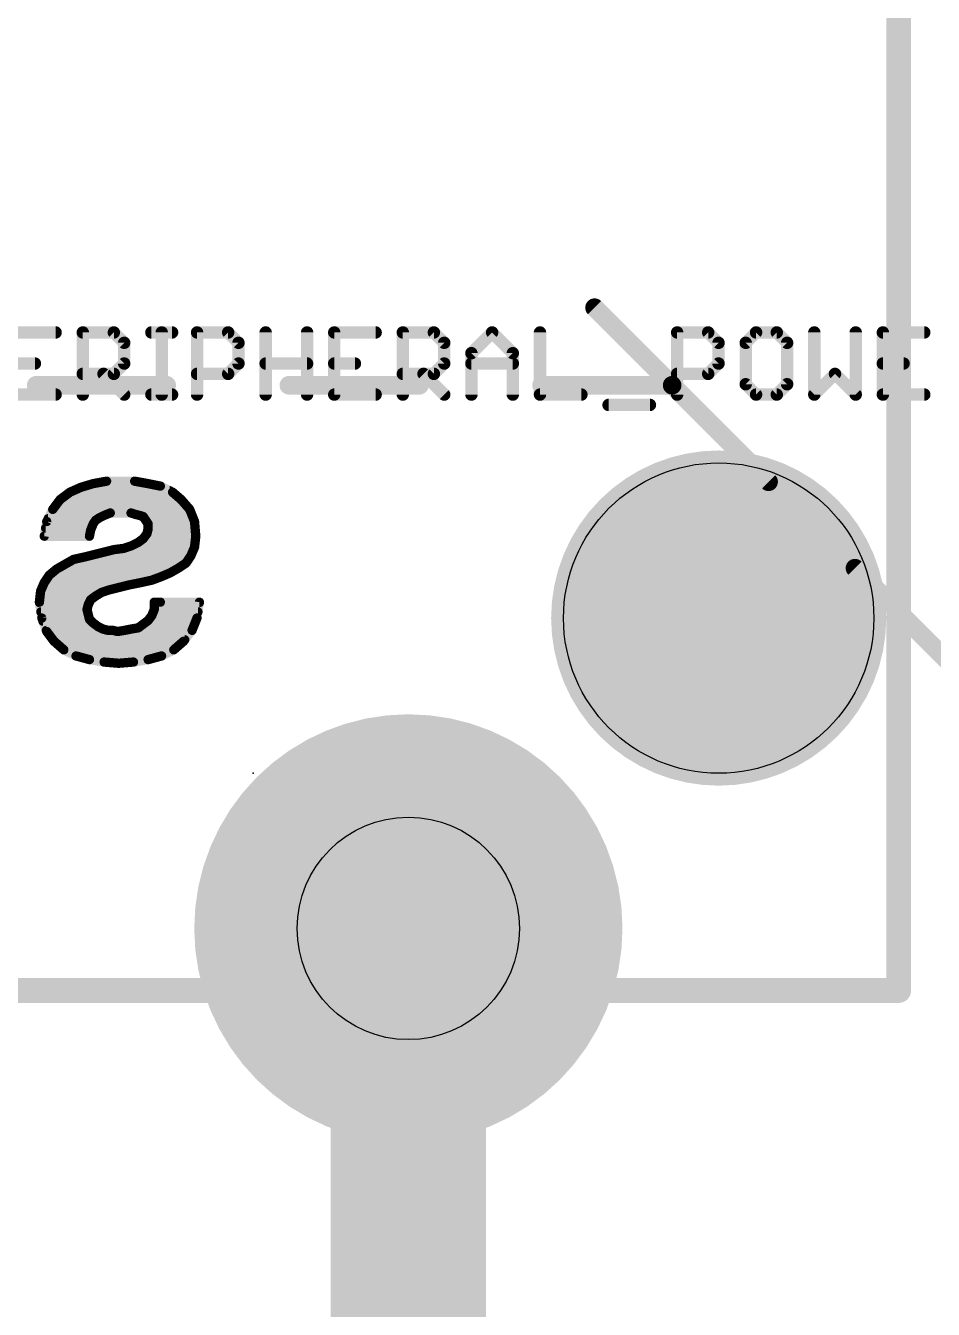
# Model space of a CAD drawing. Extents: x -38 to 69, y -24 to 44.
# Drawn here: x 21.63 to 29.06, y 17.46 to 27.96 of the extents above; entities that cross this region are included whole.
import ezdxf

# ---------------------------------------------------------------- set-up
doc = ezdxf.new("R2010")
doc.units = 0
for name, color, linetype in [('1', 12, 'CONTINUOUS'), ('16', 132, 'CONTINUOUS'), ('17', 110, 'CONTINUOUS'), ('20', 53, 'CONTINUOUS'), ('21', 41, 'CONTINUOUS'), ('22', 40, 'CONTINUOUS'), ('24', 53, 'CONTINUOUS'), ('27', 253, 'CONTINUOUS'), ('29', 253, 'CONTINUOUS'), ('30', 253, 'CONTINUOUS'), ('44', 253, 'CONTINUOUS'), ('51', 53, 'CONTINUOUS')]:
    doc.layers.add(name, color=color, linetype=linetype)

# ---------------------------------------------------------------- blocks, each defined once
blk = doc.blocks.new('ROUNDP')
at = {"const_width": 0.5}
blk.add_lwpolyline([(0, -0.25, 1), (0, 0.25, 1), (0, -0.25)], format="xyb", dxfattribs=at)

msp = doc.modelspace()

# ---------------------------------------------------------------- linework, layer by layer
at = {"layer": '1', "const_width": 1.27}
msp.add_lwpolyline([(24.765, 20.574), (24.765, 11.764)], dxfattribs=at)
at = {"layer": '1', "const_width": 0.635}
msp.add_lwpolyline([(25.0825, 20.574, 1), (24.4475, 20.574)], format="xyb", dxfattribs=at)
at = {"layer": '16', "const_width": 1.27}
msp.add_lwpolyline([(24.765, 20.574), (24.765, 11.811)], dxfattribs=at)
at = {"layer": '16', "const_width": 0.635}
msp.add_lwpolyline([(25.0825, 20.574, 1), (24.4475, 20.574)], format="xyb", dxfattribs=at)
at = {"layer": '20'}
msp.add_circle((27.305, 23.114), 1.27, dxfattribs=at)
at = {"layer": '21'}
for points, const_width in [([(28.7782, 33.274), (28.7782, 20.066)], 0.2032), ([(26.289, 25.654), (26.924, 25.019)], 0.1524), ([(22.787, 25.019), (21.7185, 25.019)], 0.1524), ([(24.8555, 25.019), (23.787, 25.019)], 0.1524), ([(26.924, 25.019), (25.8555, 25.019)], 0.1524), ([(27.7134, 24.2296), (26.924, 25.019)], 0.1524), ([(29.21, 22.733), (28.4206, 23.5224)], 0.1524), ([(20.955, 20.066), (23.495, 20.066)], 0.2032), ([(28.7782, 20.066), (26.035, 20.066)], 0.2032)]:
    msp.add_lwpolyline(points, dxfattribs=dict(at, const_width=const_width))
for points, const_width in [([(26.3159, 25.6809, 1), (26.2621, 25.6271)], 0.0762), ([(21.7185, 25.0571, 1), (21.7185, 24.9809)], 0.0762), ([(22.787, 24.9809, 1), (22.787, 25.0571)], 0.0762), ([(23.787, 25.0571, 1), (23.787, 24.9809)], 0.0762), ([(24.8555, 24.9809, 1), (24.8555, 25.0571)], 0.0762), ([(25.8555, 25.0571, 1), (25.8555, 24.9809)], 0.0762), ([(26.9509, 25.0459, 1), (26.8971, 24.9921)], 0.0762), ([(26.8971, 24.9921, 1), (26.9509, 25.0459)], 0.0762), ([(26.924, 24.9809, 1), (26.924, 25.0571)], 0.0762), ([(27.6865, 24.2026, 1), (27.7404, 24.2565)], 0.0762), ([(28.4475, 23.5494, 1), (28.3936, 23.4955)], 0.0762), ([(23.495, 20.0152, 1), (23.495, 20.1168)], 0.1016), ([(26.035, 20.1168, 1), (26.035, 20.0152)], 0.1016), ([(28.7274, 20.066, 1), (28.829, 20.066)], 0.1016), ([(28.7782, 20.0152, 1), (28.7782, 20.1168)], 0.1016)]:
    msp.add_lwpolyline(points, format="xyb", dxfattribs=dict(at, const_width=const_width))
at = {"layer": '22', "const_width": 0.0762}
for points in [[(22.295, 24.234), (22.185, 24.214)], [(22.2818, 24.2316), (22.5382, 24.2316)], [(22.525, 24.234), (22.295, 24.234)], [(22.635, 24.214), (22.525, 24.234)], [(21.995, 24.144), (21.915, 24.084)], [(22.085, 24.184), (21.995, 24.144)], [(22.0206, 24.1554), (22.8122, 24.1554)], [(22.185, 24.214), (22.085, 24.184)], [(22.735, 24.194), (22.635, 24.214)], [(22.835, 24.144), (22.735, 24.194)], [(22.905, 24.084), (22.835, 24.144)], [(21.915, 24.084), (21.855, 24.004)], [(21.9114, 24.0792), (22.9092, 24.0792)], [(22.975, 24.004), (22.905, 24.084)], [(21.855, 24.004), (21.805, 23.904)], [(21.8164, 23.9268), (22.2242, 23.9268)], [(21.8545, 24.003), (22.9754, 24.003)], [(22.185, 23.884), (22.205, 23.914)], [(22.205, 23.914), (22.235, 23.934)], [(22.235, 23.934), (22.275, 23.954)], [(22.275, 23.954), (22.325, 23.974)], [(22.325, 23.974), (22.495, 23.974)], [(22.495, 23.974), (22.525, 23.964)], [(22.525, 23.964), (22.565, 23.954)], [(22.565, 23.954), (22.595, 23.944)], [(22.595, 23.944), (22.615, 23.914)], [(22.6065, 23.9268), (23.0059, 23.9268)], [(22.615, 23.914), (22.635, 23.884)], [(23.015, 23.904), (22.975, 24.004)], [(21.805, 23.904), (21.785, 23.784)], [(21.7961, 23.8506), (22.1716, 23.8506)], [(22.155, 23.784), (22.165, 23.834)], [(22.165, 23.834), (22.185, 23.884)], [(22.635, 23.844), (22.625, 23.804)], [(22.635, 23.884), (22.635, 23.844)], [(22.635, 23.8506), (23.0195, 23.8506)], [(23.025, 23.784), (23.015, 23.904)], [(21.785, 23.784), (22.155, 23.784)], [(22.495, 23.704), (22.435, 23.684)], [(22.555, 23.734), (22.495, 23.704)], [(22.595, 23.764), (22.555, 23.734)], [(22.625, 23.804), (22.595, 23.764)], [(22.6028, 23.7744), (23.0239, 23.7744)], [(23.015, 23.694), (23.025, 23.784)], [(22.115, 23.614), (22.025, 23.594)], [(22.195, 23.634), (22.115, 23.614)], [(22.147, 23.622), (22.9837, 23.622)], [(22.275, 23.654), (22.195, 23.634)], [(22.355, 23.674), (22.275, 23.654)], [(22.435, 23.684), (22.355, 23.674)], [(22.4776, 23.6982), (23.0155, 23.6982)], [(22.945, 23.564), (22.985, 23.624)], [(22.985, 23.624), (23.015, 23.694)], [(21.885, 23.514), (21.825, 23.464)], [(21.955, 23.554), (21.885, 23.514)], [(21.9407, 23.5458), (22.9177, 23.5458)], [(22.025, 23.594), (21.955, 23.554)], [(22.815, 23.484), (22.885, 23.524)], [(22.885, 23.524), (22.945, 23.564)], [(21.785, 23.404), (21.755, 23.334)], [(21.7805, 23.3934), (22.522, 23.3934)], [(21.825, 23.464), (21.785, 23.404)], [(21.8317, 23.4696), (22.7814, 23.4696)], [(22.475, 23.384), (22.575, 23.404)], [(22.575, 23.404), (22.665, 23.424)], [(22.665, 23.424), (22.745, 23.454)], [(22.745, 23.454), (22.815, 23.484)], [(21.755, 23.334), (21.745, 23.244)], [(21.7531, 23.3172), (22.2437, 23.3172)], [(22.165, 23.264), (22.205, 23.294)], [(22.205, 23.294), (22.255, 23.324)], [(22.255, 23.324), (22.315, 23.344)], [(22.315, 23.344), (22.395, 23.364)], [(22.395, 23.364), (22.475, 23.384)], [(21.745, 23.244), (21.765, 23.114)], [(21.7455, 23.241), (22.1535, 23.241)], [(22.135, 23.184), (22.145, 23.224)], [(22.145, 23.144), (22.135, 23.184)], [(22.145, 23.224), (22.165, 23.264)], [(22.685, 23.184), (22.665, 23.134)], [(22.685, 23.244), (22.685, 23.184)], [(22.735, 23.244), (22.685, 23.244)], [(22.685, 23.241), (23.0545, 23.241)], [(23.055, 23.244), (22.735, 23.244)], [(23.035, 23.114), (23.055, 23.244)], [(21.7572, 23.1648), (22.1398, 23.1648)], [(21.765, 23.114), (21.805, 23.004)], [(21.7742, 23.0886), (22.1704, 23.0886)], [(22.155, 23.104), (22.145, 23.144)], [(22.185, 23.074), (22.155, 23.104)], [(22.225, 23.044), (22.185, 23.074)], [(22.635, 23.094), (22.595, 23.064)], [(22.6278, 23.0886), (23.0248, 23.0886)], [(22.665, 23.134), (22.635, 23.094)], [(22.6773, 23.1648), (23.0428, 23.1648)], [(22.995, 23.014), (23.035, 23.114)], [(21.8019, 23.0124), (22.3514, 23.0124)], [(21.805, 23.004), (21.865, 22.924)], [(22.265, 23.024), (22.225, 23.044)], [(22.305, 23.014), (22.265, 23.024)], [(22.345, 23.014), (22.305, 23.014)], [(22.385, 23.004), (22.345, 23.014)], [(22.445, 23.014), (22.385, 23.004)], [(22.4354, 23.0124), (22.9938, 23.0124)], [(22.495, 23.024), (22.445, 23.014)], [(22.555, 23.034), (22.495, 23.024)], [(22.595, 23.064), (22.555, 23.034)], [(22.925, 22.924), (22.995, 23.014)], [(21.8559, 22.9362), (22.9345, 22.9362)], [(21.865, 22.924), (21.945, 22.854)], [(22.845, 22.854), (22.925, 22.924)], [(21.9381, 22.86), (22.8519, 22.86)], [(21.945, 22.854), (22.045, 22.804)], [(22.045, 22.804), (22.155, 22.774)], [(22.1191, 22.7838), (22.6709, 22.7838)], [(22.155, 22.774), (22.275, 22.754)], [(22.515, 22.754), (22.635, 22.774)], [(22.635, 22.774), (22.745, 22.804)], [(22.745, 22.804), (22.845, 22.854)], [(22.275, 22.754), (22.395, 22.744)], [(22.395, 22.744), (22.515, 22.754)]]:
    msp.add_lwpolyline(points, dxfattribs=at)
at = {"layer": '22', "const_width": 0.0381}
for points in [[(22.2818, 24.2507, 1), (22.2818, 24.2126)], [(22.295, 24.2531, 1), (22.295, 24.215)], [(22.2984, 24.2153, 1), (22.2916, 24.2527)], [(22.5284, 24.2527, 1), (22.5216, 24.2153)], [(22.525, 24.215, 1), (22.525, 24.2531)], [(22.5382, 24.2126, 1), (22.5382, 24.2507)], [(21.9873, 24.1614, 1), (22.0027, 24.1266)], [(22.0064, 24.1288, 1), (21.9836, 24.1592)], [(22.0206, 24.1745, 1), (22.0206, 24.1364)], [(22.0795, 24.2022, 1), (22.0905, 24.1658)], [(22.0927, 24.1666, 1), (22.0773, 24.2014)], [(22.1816, 24.2327, 1), (22.1884, 24.1953)], [(22.1905, 24.1958, 1), (22.1795, 24.2322)], [(22.6387, 24.2327, 1), (22.6313, 24.1953)], [(22.6316, 24.1953, 1), (22.6384, 24.2327)], [(22.7435, 24.211, 1), (22.7265, 24.177)], [(22.7313, 24.1753, 1), (22.7387, 24.2127)], [(22.8122, 24.1364, 1), (22.8122, 24.1745)], [(22.8474, 24.1585, 1), (22.8226, 24.1295)], [(22.8265, 24.127, 1), (22.8435, 24.161)], [(21.9114, 24.0983, 1), (21.9114, 24.0602)], [(21.9036, 24.0992, 1), (21.9264, 24.0688)], [(21.9302, 24.0726, 1), (21.8998, 24.0954)], [(22.9193, 24.0965, 1), (22.8907, 24.0715)], [(22.8926, 24.0695, 1), (22.9174, 24.0985)], [(22.9092, 24.0602, 1), (22.9092, 24.0983)], [(21.8164, 23.9459, 1), (21.8164, 23.9078)], [(21.8545, 24.0221, 1), (21.8545, 23.984)], [(21.8398, 24.0154, 1), (21.8702, 23.9926)], [(21.872, 23.9955, 1), (21.838, 24.0125)], [(22.2209, 23.9034, 1), (22.1891, 23.9246)], [(22.2265, 23.951, 1), (22.2435, 23.917)], [(22.2242, 23.9078, 1), (22.2242, 23.9459)], [(22.2456, 23.9181, 1), (22.2244, 23.9499)], [(22.2679, 23.9717, 1), (22.2821, 23.9363)], [(22.2835, 23.937, 1), (22.2665, 23.971)], [(22.325, 23.9931, 1), (22.325, 23.955)], [(22.3321, 23.9563, 1), (22.3179, 23.9917)], [(22.501, 23.9921, 1), (22.489, 23.9559)], [(22.495, 23.955, 1), (22.495, 23.9931)], [(22.5296, 23.9825, 1), (22.5204, 23.9455)], [(22.519, 23.9459, 1), (22.531, 23.9821)], [(22.571, 23.9721, 1), (22.559, 23.9359)], [(22.5604, 23.9355, 1), (22.5696, 23.9725)], [(22.6109, 23.9546, 1), (22.5791, 23.9334)], [(22.6065, 23.9459, 1), (22.6065, 23.9078)], [(22.589, 23.9259, 1), (22.601, 23.9621)], [(22.6309, 23.9246, 1), (22.5991, 23.9034)], [(22.9927, 24.0111, 1), (22.9573, 23.9969)], [(22.9607, 23.9915, 1), (22.9893, 24.0165)], [(22.9754, 23.984, 1), (22.9754, 24.0221)], [(23.0059, 23.9078, 1), (23.0059, 23.9459)], [(21.7961, 23.8697, 1), (21.7961, 23.8316)], [(21.788, 23.9125, 1), (21.822, 23.8955)], [(21.8238, 23.9009, 1), (21.7862, 23.9071)], [(22.1473, 23.8411, 1), (22.1827, 23.8269)], [(22.1837, 23.8303, 1), (22.1463, 23.8377)], [(22.1691, 23.8946, 1), (22.2009, 23.8734)], [(22.2027, 23.8769, 1), (22.1673, 23.8911)], [(22.1716, 23.8316, 1), (22.1716, 23.8697)], [(22.1944, 23.9299, 1), (22.2156, 23.8981)], [(22.5991, 23.9034, 1), (22.6309, 23.9246)], [(22.6541, 23.884, 1), (22.616, 23.884)], [(22.635, 23.8697, 1), (22.635, 23.8316)], [(22.616, 23.844, 1), (22.6541, 23.844)], [(22.6535, 23.8394, 1), (22.6165, 23.8486)], [(22.6191, 23.8734, 1), (22.6509, 23.8946)], [(23.034, 23.9056, 1), (22.996, 23.9024)], [(22.9973, 23.8969, 1), (23.0327, 23.9111)], [(23.0195, 23.8316, 1), (23.0195, 23.8697)], [(21.785, 23.8031, 1), (21.785, 23.765)], [(21.7662, 23.7871, 1), (21.8038, 23.7809)], [(22.1363, 23.7877, 1), (22.1737, 23.7803)], [(22.155, 23.765, 1), (22.155, 23.8031)], [(22.501, 23.6859, 1), (22.489, 23.7221)], [(22.5436, 23.7492, 1), (22.5664, 23.7188)], [(22.5635, 23.717, 1), (22.5465, 23.751)], [(22.5798, 23.7754, 1), (22.6102, 23.7526)], [(22.6064, 23.7488, 1), (22.5836, 23.7792)], [(22.6028, 23.7934, 1), (22.6028, 23.7553)], [(22.6065, 23.8086, 1), (22.6435, 23.7994)], [(22.6402, 23.7926, 1), (22.6098, 23.8154)], [(23.0439, 23.7819, 1), (23.0061, 23.7861)], [(23.006, 23.7824, 1), (23.044, 23.7856)], [(23.0239, 23.7553, 1), (23.0239, 23.7934)], [(22.1104, 23.6325, 1), (22.1196, 23.5955)], [(22.1191, 23.5954, 1), (22.1109, 23.6326)], [(22.147, 23.641, 1), (22.147, 23.6029)], [(22.1904, 23.6525, 1), (22.1996, 23.6155)], [(22.1996, 23.6155, 1), (22.1904, 23.6525)], [(22.2704, 23.6725, 1), (22.2796, 23.6355)], [(22.2796, 23.6355, 1), (22.2704, 23.6725)], [(22.3526, 23.6929, 1), (22.3574, 23.6551)], [(22.3596, 23.6555, 1), (22.3504, 23.6925)], [(22.429, 23.7021, 1), (22.441, 23.6659)], [(22.4374, 23.6651, 1), (22.4326, 23.7029)], [(22.4776, 23.7172, 1), (22.4776, 23.6791)], [(22.4865, 23.721, 1), (22.5035, 23.687)], [(22.9675, 23.6315, 1), (23.0025, 23.6165)], [(23.0009, 23.6134, 1), (22.9691, 23.6346)], [(22.9837, 23.6029, 1), (22.9837, 23.641)], [(22.9961, 23.6961, 1), (23.0339, 23.6919)], [(23.0325, 23.6865, 1), (22.9975, 23.7015)], [(23.0155, 23.6791, 1), (23.0155, 23.7172)], [(21.8755, 23.5305, 1), (21.8945, 23.4975)], [(21.8972, 23.4994, 1), (21.8728, 23.5286)], [(21.9407, 23.5648, 1), (21.9407, 23.5267)], [(21.9455, 23.5705, 1), (21.9645, 23.5375)], [(21.9645, 23.5375, 1), (21.9455, 23.5705)], [(22.0209, 23.6126, 1), (22.0291, 23.5754)], [(22.0345, 23.5775, 1), (22.0155, 23.6105)], [(22.8744, 23.5399, 1), (22.8956, 23.5081)], [(22.8945, 23.5075, 1), (22.8755, 23.5405)], [(22.9177, 23.5267, 1), (22.9177, 23.5648)], [(22.9291, 23.5746, 1), (22.9609, 23.5534)], [(22.9556, 23.5481, 1), (22.9344, 23.5799)], [(21.7805, 23.4124, 1), (21.7805, 23.3743)], [(21.7691, 23.4146, 1), (21.8009, 23.3934)], [(21.8025, 23.3965, 1), (21.7675, 23.4115)], [(21.8128, 23.4786, 1), (21.8372, 23.4494)], [(21.8409, 23.4534, 1), (21.8091, 23.4746)], [(21.8317, 23.4886, 1), (21.8317, 23.4505)], [(22.522, 23.3743, 1), (22.522, 23.4124)], [(22.5709, 23.4226, 1), (22.5791, 23.3854)], [(22.5787, 23.3853, 1), (22.5713, 23.4227)], [(22.6583, 23.4418, 1), (22.6717, 23.4062)], [(22.6691, 23.4054, 1), (22.6609, 23.4426)], [(22.7375, 23.4715, 1), (22.7525, 23.4365)], [(22.7517, 23.4362, 1), (22.7383, 23.4718)], [(22.7814, 23.4505, 1), (22.7814, 23.4886)], [(22.8055, 23.5005, 1), (22.8245, 23.4675)], [(22.8225, 23.4665, 1), (22.8075, 23.5015)], [(21.7531, 23.3362, 1), (21.7531, 23.2981)], [(21.7375, 23.3415, 1), (21.7725, 23.3265)], [(21.7739, 23.3319, 1), (21.7361, 23.3361)], [(22.1952, 23.3103, 1), (22.2148, 23.2777)], [(22.2164, 23.2788, 1), (22.1936, 23.3092)], [(22.249, 23.3421, 1), (22.261, 23.3059)], [(22.2437, 23.2981, 1), (22.2437, 23.3362)], [(22.2648, 23.3077, 1), (22.2452, 23.3403)], [(22.3104, 23.3625, 1), (22.3196, 23.3255)], [(22.321, 23.3259, 1), (22.309, 23.3621)], [(22.3904, 23.3825, 1), (22.3996, 23.3455)], [(22.3996, 23.3455, 1), (22.3904, 23.3825)], [(22.4713, 23.4027, 1), (22.4787, 23.3653)], [(22.4796, 23.3655, 1), (22.4704, 23.4025)], [(21.7638, 23.2469, 1), (21.7262, 23.2411)], [(21.7261, 23.2461, 1), (21.7639, 23.2419)], [(21.7455, 23.26, 1), (21.7455, 23.2219)], [(22.1535, 23.1886, 1), (22.1165, 23.1794)], [(22.128, 23.2325, 1), (22.162, 23.2155)], [(22.1635, 23.2194, 1), (22.1265, 23.2286)], [(22.1536, 23.2792, 1), (22.1764, 23.2488)], [(22.182, 23.2555, 1), (22.148, 23.2725)], [(22.1535, 23.2219, 1), (22.1535, 23.26)], [(22.685, 23.263, 1), (22.685, 23.2249)], [(22.685, 23.26, 1), (22.685, 23.2219)], [(22.7041, 23.244, 1), (22.666, 23.244)], [(22.7027, 23.1769, 1), (22.6673, 23.1911)], [(22.735, 23.263, 1), (22.735, 23.2249)], [(22.735, 23.2249, 1), (22.735, 23.263)], [(23.0738, 23.2411, 1), (23.0362, 23.2469)], [(23.0545, 23.2219, 1), (23.0545, 23.26)], [(23.055, 23.2249, 1), (23.055, 23.263)], [(21.7572, 23.1838, 1), (21.7572, 23.1457)], [(21.7829, 23.1205, 1), (21.7471, 23.1075)], [(21.7462, 23.1111, 1), (21.7838, 23.1169)], [(21.7742, 23.1076, 1), (21.7742, 23.0695)], [(22.1165, 23.1886, 1), (22.1535, 23.1794)], [(22.1635, 23.1486, 1), (22.1265, 23.1394)], [(22.1265, 23.1394, 1), (22.1635, 23.1486)], [(22.1685, 23.1175, 1), (22.1415, 23.0905)], [(22.1365, 23.0994, 1), (22.1735, 23.1086)], [(22.1398, 23.1457, 1), (22.1398, 23.1838)], [(22.1964, 23.0892, 1), (22.1736, 23.0588)], [(22.1704, 23.0695, 1), (22.1704, 23.1076)], [(22.6278, 23.1076, 1), (22.6278, 23.0695)], [(22.6198, 23.1054, 1), (22.6502, 23.0826)], [(22.6464, 23.0788, 1), (22.6236, 23.1092)], [(22.6473, 23.1411, 1), (22.6827, 23.1269)], [(22.6802, 23.1226, 1), (22.6498, 23.1454)], [(22.6773, 23.1838, 1), (22.6773, 23.1457)], [(22.666, 23.184, 1), (22.7041, 23.184)], [(23.0162, 23.1169, 1), (23.0538, 23.1111)], [(23.0527, 23.1069, 1), (23.0173, 23.1211)], [(23.0248, 23.0695, 1), (23.0248, 23.1076)], [(23.0428, 23.1457, 1), (23.0428, 23.1838)], [(21.8019, 23.0314, 1), (21.8019, 22.9933)], [(21.8202, 23.0154, 1), (21.7898, 22.9926)], [(21.7871, 22.9975, 1), (21.8229, 23.0105)], [(22.1715, 23.0605, 1), (22.1985, 23.0875)], [(22.2335, 23.061, 1), (22.2165, 23.027)], [(22.2136, 23.0288, 1), (22.2364, 23.0592)], [(22.2696, 23.0425, 1), (22.2604, 23.0055)], [(22.2565, 23.007, 1), (22.2735, 23.041)], [(22.305, 23.033, 1), (22.305, 22.9949)], [(22.3004, 22.9955, 1), (22.3096, 23.0325)], [(22.3496, 23.0325, 1), (22.3404, 22.9955)], [(22.345, 22.9949, 1), (22.345, 23.033)], [(22.3514, 22.9933, 1), (22.3514, 23.0314)], [(22.3819, 23.0228, 1), (22.3881, 22.9852)], [(22.3804, 22.9855, 1), (22.3896, 23.0225)], [(22.4354, 23.0314, 1), (22.4354, 22.9933)], [(22.4413, 23.0327, 1), (22.4487, 22.9953)], [(22.4481, 22.9952, 1), (22.4419, 23.0328)], [(22.4919, 23.0428, 1), (22.4981, 23.0052)], [(22.4987, 23.0053, 1), (22.4913, 23.0427)], [(22.5436, 23.0492, 1), (22.5664, 23.0188)], [(22.5581, 23.0152, 1), (22.5519, 23.0528)], [(22.5836, 23.0792, 1), (22.6064, 23.0488)], [(22.6064, 23.0488, 1), (22.5836, 23.0792)], [(22.9773, 23.0211, 1), (23.0127, 23.0069)], [(23.01, 23.0023, 1), (22.98, 23.0257)], [(22.9938, 22.9933, 1), (22.9938, 23.0314)], [(21.8559, 22.9552, 1), (21.8559, 22.9171)], [(21.8775, 22.9383, 1), (21.8525, 22.9097)], [(21.8498, 22.9126, 1), (21.8802, 22.9354)], [(22.91, 22.9357, 1), (22.94, 22.9123)], [(22.9375, 22.9097, 1), (22.9125, 22.9383)], [(22.9345, 22.9171, 1), (22.9345, 22.9552)], [(21.9381, 22.879, 1), (21.9381, 22.8409)], [(21.9535, 22.871, 1), (21.9365, 22.837)], [(21.9325, 22.8397, 1), (21.9575, 22.8683)], [(22.05, 22.8224, 1), (22.04, 22.7856)], [(22.0365, 22.787, 1), (22.0535, 22.821)], [(22.1191, 22.8028, 1), (22.1191, 22.7647)], [(22.1581, 22.7928, 1), (22.1519, 22.7552)], [(22.15, 22.7556, 1), (22.16, 22.7924)], [(22.63, 22.7924, 1), (22.64, 22.7556)], [(22.6381, 22.7552, 1), (22.6319, 22.7928)], [(22.6709, 22.7647, 1), (22.6709, 22.8028)], [(22.7365, 22.821, 1), (22.7535, 22.787)], [(22.75, 22.7856, 1), (22.74, 22.8224)], [(22.8325, 22.8683, 1), (22.8575, 22.8397)], [(22.8535, 22.837, 1), (22.8365, 22.871)], [(22.8519, 22.8409, 1), (22.8519, 22.879)], [(22.2766, 22.773, 1), (22.2734, 22.735)], [(22.2719, 22.7352, 1), (22.2781, 22.7728)], [(22.3934, 22.763, 1), (22.3966, 22.725)], [(22.3934, 22.725, 1), (22.3966, 22.763)], [(22.5119, 22.7728, 1), (22.5181, 22.7352)], [(22.5166, 22.735, 1), (22.5134, 22.773)]]:
    msp.add_lwpolyline(points, format="xyb", dxfattribs=at)
at = {"layer": '24'}
msp.add_point((23.495, 21.844), dxfattribs=at)
at = {"layer": '27', "const_width": 0.1016}
for points in [[(21.8779, 25.4512), (21.5389, 25.4512)], [(22.1002, 24.9428), (22.1002, 25.4512)], [(22.1002, 25.4512), (22.3544, 25.4512)], [(22.3544, 25.4512), (22.4392, 25.3665)], [(22.6615, 25.4512), (22.831, 25.4512)], [(22.7462, 24.9428), (22.7462, 25.4512)], [(23.0357, 24.9428), (23.0357, 25.4512)], [(23.0357, 25.4512), (23.2899, 25.4512)], [(23.2899, 25.4512), (23.3747, 25.3665)], [(23.597, 24.9428), (23.597, 25.4512)], [(23.936, 25.4512), (23.936, 24.9428)], [(24.4973, 25.4512), (24.1583, 25.4512)], [(24.1583, 25.4512), (24.1583, 24.9428)], [(24.7196, 24.9428), (24.7196, 25.4512)], [(24.7196, 25.4512), (24.9739, 25.4512)], [(24.9739, 25.4512), (25.0586, 25.3665)], [(25.281, 25.2818), (25.4504, 25.4512)], [(25.4504, 25.4512), (25.6199, 25.2818)], [(25.8423, 25.4512), (25.8423, 24.9428)], [(26.9649, 24.9428), (26.9649, 25.4512)], [(26.9649, 25.4512), (27.2191, 25.4512)], [(27.2191, 25.4512), (27.3038, 25.3665)], [(27.6109, 25.4512), (27.5262, 25.3665)], [(27.7804, 25.4512), (27.6109, 25.4512)], [(27.8651, 25.3665), (27.7804, 25.4512)], [(28.0875, 25.4512), (28.0875, 24.9428)], [(28.4265, 24.9428), (28.4265, 25.4512)], [(28.9878, 25.4512), (28.6488, 25.4512)], [(28.6488, 25.4512), (28.6488, 24.9428)], [(22.4392, 25.3665), (22.4392, 25.197)], [(23.3747, 25.3665), (23.3747, 25.197)], [(25.0586, 25.3665), (25.0586, 25.197)], [(25.281, 24.9428), (25.281, 25.2818)], [(25.6199, 25.2818), (25.6199, 24.9428)], [(27.3038, 25.3665), (27.3038, 25.197)], [(27.5262, 25.3665), (27.5262, 25.0275)], [(27.8651, 25.0275), (27.8651, 25.3665)], [(21.5389, 25.197), (21.7084, 25.197)], [(22.4392, 25.197), (22.3544, 25.1123)], [(23.3747, 25.197), (23.2899, 25.1123)], [(23.597, 25.197), (23.936, 25.197)], [(24.1583, 25.197), (24.3278, 25.197)], [(25.0586, 25.197), (24.9739, 25.1123)], [(25.281, 25.197), (25.6199, 25.197)], [(27.3038, 25.197), (27.2191, 25.1123)], [(28.6488, 25.197), (28.8183, 25.197)], [(22.3544, 25.1123), (22.1002, 25.1123)], [(22.2697, 25.1123), (22.4392, 24.9428)], [(23.2899, 25.1123), (23.0357, 25.1123)], [(24.9739, 25.1123), (24.7196, 25.1123)], [(24.8891, 25.1123), (25.0586, 24.9428)], [(27.2191, 25.1123), (26.9649, 25.1123)], [(28.0875, 24.9428), (28.257, 25.1123)], [(28.257, 25.1123), (28.4265, 24.9428)], [(27.5262, 25.0275), (27.6109, 24.9428)], [(27.7804, 24.9428), (27.8651, 25.0275)], [(21.5389, 24.9428), (21.8779, 24.9428)], [(22.6615, 24.9428), (22.831, 24.9428)], [(24.1583, 24.9428), (24.4973, 24.9428)], [(25.8423, 24.9428), (26.1812, 24.9428)], [(26.4036, 24.8581), (26.7425, 24.8581)], [(27.6109, 24.9428), (27.7804, 24.9428)], [(28.6488, 24.9428), (28.9878, 24.9428)]]:
    msp.add_lwpolyline(points, dxfattribs=at)
at = {"layer": '27', "const_width": 0.0508}
for points in [[(21.8779, 25.4258, 1), (21.8779, 25.4766)], [(22.1256, 25.4512, 1), (22.0748, 25.4512)], [(22.1002, 25.4766, 1), (22.1002, 25.4258)], [(22.3724, 25.4692, 1), (22.3365, 25.4333)], [(22.3544, 25.4258, 1), (22.3544, 25.4766)], [(22.6615, 25.4766, 1), (22.6615, 25.4258)], [(22.7717, 25.4512, 1), (22.7208, 25.4512)], [(22.831, 25.4258, 1), (22.831, 25.4766)], [(23.0611, 25.4512, 1), (23.0103, 25.4512)], [(23.0357, 25.4766, 1), (23.0357, 25.4258)], [(23.3079, 25.4692, 1), (23.272, 25.4333)], [(23.2899, 25.4258, 1), (23.2899, 25.4766)], [(23.6224, 25.4512, 1), (23.5716, 25.4512)], [(23.9614, 25.4512, 1), (23.9106, 25.4512)], [(24.1583, 25.4766, 1), (24.1583, 25.4258)], [(24.1837, 25.4512, 1), (24.1329, 25.4512)], [(24.4973, 25.4258, 1), (24.4973, 25.4766)], [(24.745, 25.4512, 1), (24.6942, 25.4512)], [(24.7196, 25.4766, 1), (24.7196, 25.4258)], [(24.9918, 25.4692, 1), (24.9559, 25.4333)], [(24.9739, 25.4258, 1), (24.9739, 25.4766)], [(25.4684, 25.4692, 1), (25.4325, 25.4333)], [(25.4684, 25.4333, 1), (25.4325, 25.4692)], [(25.8677, 25.4512, 1), (25.8169, 25.4512)], [(26.9903, 25.4512, 1), (26.9395, 25.4512)], [(26.9649, 25.4766, 1), (26.9649, 25.4258)], [(27.2371, 25.4692, 1), (27.2011, 25.4333)], [(27.2191, 25.4258, 1), (27.2191, 25.4766)], [(27.6109, 25.4766, 1), (27.6109, 25.4258)], [(27.6289, 25.4333, 1), (27.593, 25.4692)], [(27.7984, 25.4692, 1), (27.7624, 25.4333)], [(27.7804, 25.4258, 1), (27.7804, 25.4766)], [(28.1129, 25.4512, 1), (28.0621, 25.4512)], [(28.4519, 25.4512, 1), (28.4011, 25.4512)], [(28.6488, 25.4766, 1), (28.6488, 25.4258)], [(28.6742, 25.4512, 1), (28.6234, 25.4512)], [(28.9878, 25.4258, 1), (28.9878, 25.4766)], [(22.4646, 25.3665, 1), (22.4138, 25.3665)], [(22.4212, 25.3485, 1), (22.4571, 25.3845)], [(23.4001, 25.3665, 1), (23.3493, 25.3665)], [(23.3567, 25.3485, 1), (23.3926, 25.3845)], [(25.084, 25.3665, 1), (25.0332, 25.3665)], [(25.0406, 25.3485, 1), (25.0766, 25.3845)], [(25.3064, 25.2818, 1), (25.2556, 25.2818)], [(25.263, 25.2997, 1), (25.2989, 25.2638)], [(25.6453, 25.2818, 1), (25.5945, 25.2818)], [(25.602, 25.2638, 1), (25.6379, 25.2997)], [(27.3292, 25.3665, 1), (27.2784, 25.3665)], [(27.2859, 25.3485, 1), (27.3218, 25.3845)], [(27.5082, 25.3845, 1), (27.5442, 25.3485)], [(27.5516, 25.3665, 1), (27.5008, 25.3665)], [(27.8906, 25.3665, 1), (27.8397, 25.3665)], [(27.8472, 25.3485, 1), (27.8831, 25.3845)], [(21.7084, 25.1716, 1), (21.7084, 25.2224)], [(22.4138, 25.197, 1), (22.4646, 25.197)], [(22.4571, 25.1791, 1), (22.4212, 25.215)], [(23.3493, 25.197, 1), (23.4001, 25.197)], [(23.3926, 25.1791, 1), (23.3567, 25.215)], [(23.597, 25.2224, 1), (23.597, 25.1716)], [(23.936, 25.1716, 1), (23.936, 25.2224)], [(24.1583, 25.2224, 1), (24.1583, 25.1716)], [(24.3278, 25.1716, 1), (24.3278, 25.2224)], [(25.0332, 25.197, 1), (25.084, 25.197)], [(25.0766, 25.1791, 1), (25.0406, 25.215)], [(25.281, 25.2224, 1), (25.281, 25.1716)], [(25.6199, 25.1716, 1), (25.6199, 25.2224)], [(27.2784, 25.197, 1), (27.3292, 25.197)], [(27.3218, 25.1791, 1), (27.2859, 25.215)], [(28.6488, 25.2224, 1), (28.6488, 25.1716)], [(28.8183, 25.1716, 1), (28.8183, 25.2224)], [(22.1002, 25.1377, 1), (22.1002, 25.0869)], [(22.2876, 25.1302, 1), (22.2517, 25.0943)], [(22.3365, 25.1302, 1), (22.3724, 25.0943)], [(22.3544, 25.0869, 1), (22.3544, 25.1377)], [(23.0357, 25.1377, 1), (23.0357, 25.0869)], [(23.272, 25.1302, 1), (23.3079, 25.0943)], [(23.2899, 25.0869, 1), (23.2899, 25.1377)], [(24.7196, 25.1377, 1), (24.7196, 25.0869)], [(24.9071, 25.1302, 1), (24.8712, 25.0943)], [(24.9559, 25.1302, 1), (24.9918, 25.0943)], [(24.9739, 25.0869, 1), (24.9739, 25.1377)], [(26.9649, 25.1377, 1), (26.9649, 25.0869)], [(27.2011, 25.1302, 1), (27.2371, 25.0943)], [(27.2191, 25.0869, 1), (27.2191, 25.1377)], [(28.2749, 25.1302, 1), (28.239, 25.0943)], [(28.2749, 25.0943, 1), (28.239, 25.1302)], [(27.5442, 25.0455, 1), (27.5082, 25.0096)], [(27.5008, 25.0275, 1), (27.5516, 25.0275)], [(27.8397, 25.0275, 1), (27.8906, 25.0275)], [(27.8831, 25.0096, 1), (27.8472, 25.0455)], [(21.8779, 24.9174, 1), (21.8779, 24.9682)], [(22.0748, 24.9428, 1), (22.1256, 24.9428)], [(22.4212, 24.9248, 1), (22.4571, 24.9608)], [(22.6615, 24.9682, 1), (22.6615, 24.9174)], [(22.7208, 24.9428, 1), (22.7717, 24.9428)], [(22.831, 24.9174, 1), (22.831, 24.9682)], [(23.0103, 24.9428, 1), (23.0611, 24.9428)], [(23.5716, 24.9428, 1), (23.6224, 24.9428)], [(23.9106, 24.9428, 1), (23.9614, 24.9428)], [(24.1583, 24.9682, 1), (24.1583, 24.9174)], [(24.1329, 24.9428, 1), (24.1837, 24.9428)], [(24.4973, 24.9174, 1), (24.4973, 24.9682)], [(24.6942, 24.9428, 1), (24.745, 24.9428)], [(25.0406, 24.9248, 1), (25.0766, 24.9608)], [(25.2556, 24.9428, 1), (25.3064, 24.9428)], [(25.5945, 24.9428, 1), (25.6453, 24.9428)], [(25.8423, 24.9682, 1), (25.8423, 24.9174)], [(25.8169, 24.9428, 1), (25.8677, 24.9428)], [(26.1812, 24.9174, 1), (26.1812, 24.9682)], [(26.4036, 24.8835, 1), (26.4036, 24.8327)], [(26.7425, 24.8327, 1), (26.7425, 24.8835)], [(26.9395, 24.9428, 1), (26.9903, 24.9428)], [(27.6109, 24.9682, 1), (27.6109, 24.9174)], [(27.593, 24.9248, 1), (27.6289, 24.9608)], [(27.7624, 24.9608, 1), (27.7984, 24.9248)], [(27.7804, 24.9174, 1), (27.7804, 24.9682)], [(28.0695, 24.9608, 1), (28.1055, 24.9248)], [(28.0621, 24.9428, 1), (28.1129, 24.9428)], [(28.4011, 24.9428, 1), (28.4519, 24.9428)], [(28.4085, 24.9248, 1), (28.4444, 24.9608)], [(28.6488, 24.9682, 1), (28.6488, 24.9174)], [(28.6234, 24.9428, 1), (28.6742, 24.9428)], [(28.9878, 24.9174, 1), (28.9878, 24.9682)]]:
    msp.add_lwpolyline(points, format="xyb", dxfattribs=at)
at = {"layer": '29', "const_width": 1.3716}
msp.add_lwpolyline([(27.305, 22.4282, 1), (27.305, 23.7998, 1), (27.305, 22.4282)], format="xyb", dxfattribs=at)
at = {"layer": '30', "const_width": 1.3716}
msp.add_lwpolyline([(27.305, 22.4282, 1), (27.305, 23.7998, 1), (27.305, 22.4282)], format="xyb", dxfattribs=at)
at = {"layer": '44'}
msp.add_circle((24.765, 20.574), 0.91, dxfattribs=at)
at = {"layer": '51', "const_width": 0.2032}
msp.add_lwpolyline([(28.7782, 20.066), (5.5118, 20.066)], dxfattribs=at)
at = {"layer": '51', "const_width": 0.1016}
msp.add_lwpolyline([(28.7782, 20.0152, 1), (28.7782, 20.1168)], format="xyb", dxfattribs=at)

# ---------------------------------------------------------------- block references
at = {"layer": '17', "xscale": 3.302, "yscale": 3.302}
msp.add_blockref('ROUNDP', (24.765, 20.574), dxfattribs=at)
msp.add_blockref('ROUNDP', (24.765, 20.574), dxfattribs=at)
at = {"layer": '29', "xscale": 3.5052, "yscale": 3.5052}
msp.add_blockref('ROUNDP', (24.765, 20.574), dxfattribs=at)
at = {"layer": '30', "xscale": 3.5052, "yscale": 3.5052}
msp.add_blockref('ROUNDP', (24.765, 20.574), dxfattribs=at)

doc.saveas('drawing.dxf')
